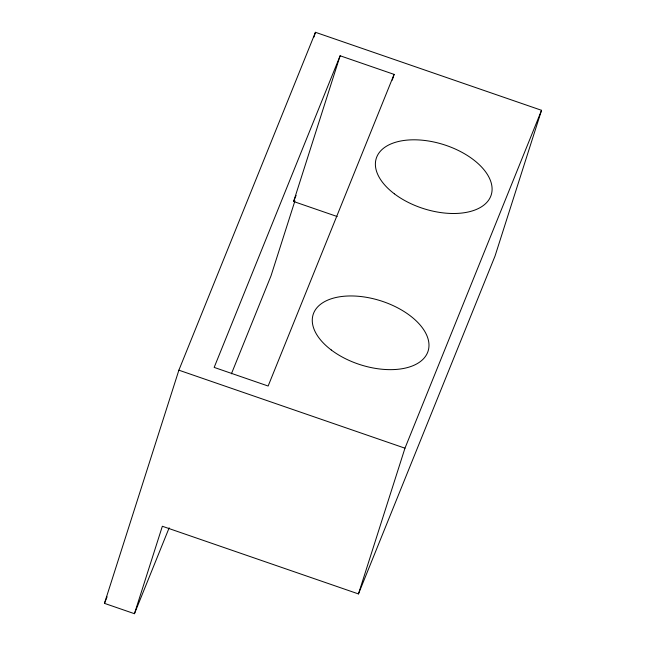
<?xml version="1.0" encoding="UTF-8"?>
<svg xmlns="http://www.w3.org/2000/svg" width="646" height="646" viewBox="0 0 646 646"><rect width="100%" height="100%" fill="white"/><g stroke="black" fill="none" stroke-linecap="round" stroke-linejoin="round"><path stroke-width="0.97" d="M104.458 603.356L178.877 370.182L315.45 32.3L541.542 110.304L495.03 256.042L358.457 593.924L162.348 526.256L134.449 613.7L104.458 603.356L107.099 596.823M313.916 37.097L315.45 32.3M337.18 216.531L293.623 201.504L340.127 55.766L394.1 74.387L392.267 80.144M294.939 200.874L271.021 275.818L231.405 373.824M358.457 593.924L404.969 448.187L541.542 110.304M340.127 55.766L214.165 367.404L268.138 386.025L394.1 74.387M293.623 201.504L296.094 195.375M134.449 613.7L169.155 527.83M178.877 370.182L404.969 448.187M331.236 349.962A60.304 33.544 17.7 0 0 427.604 352.458A60.304 33.544 17.7 0 0 353.055 295.981A60.304 33.544 17.7 0 0 331.236 349.962M394.351 193.816A60.304 33.544 17.7 0 0 490.718 196.311A60.304 33.544 17.7 0 0 416.169 139.835A60.304 33.544 17.7 0 0 394.351 193.816"/></g></svg>
